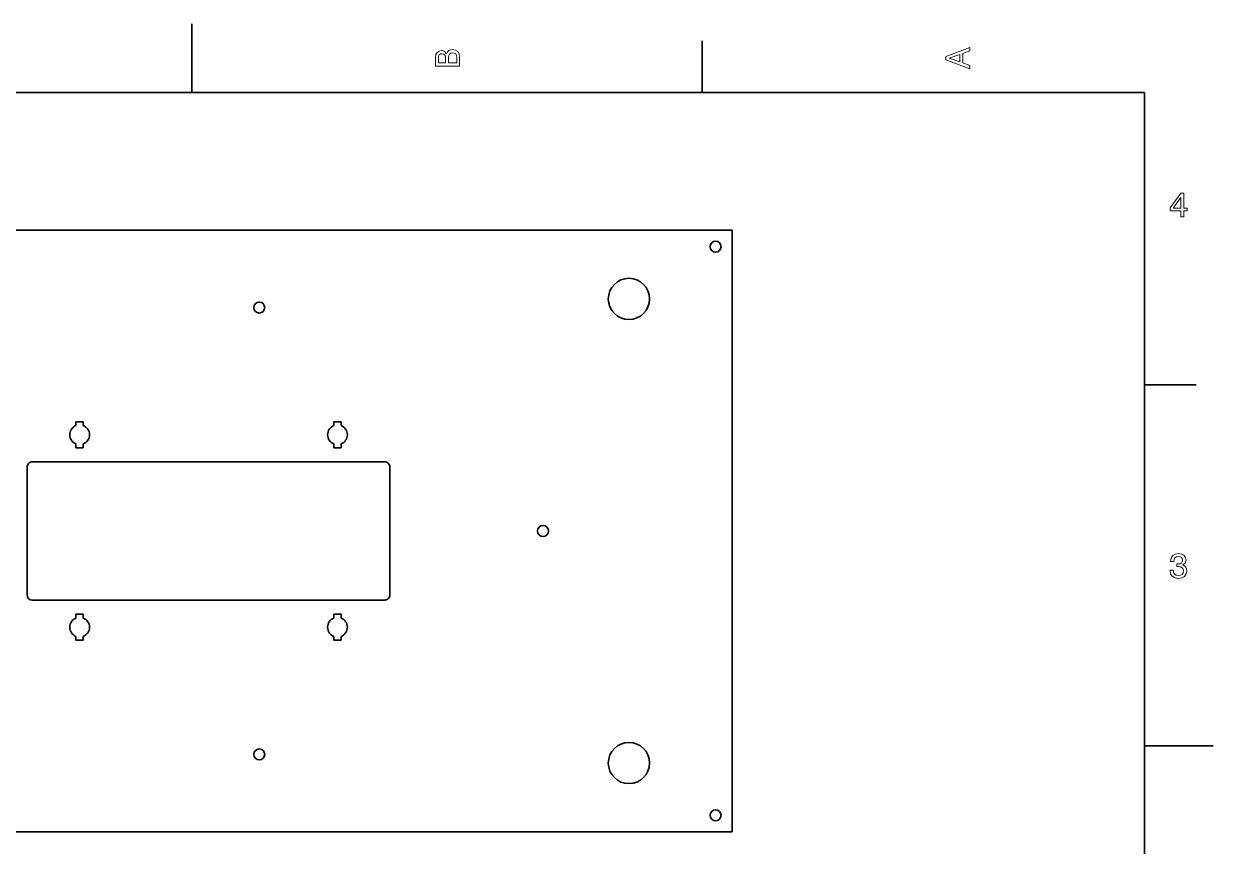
# Model space of a CAD drawing. Extents: x 0 to 297, y 0 to 210.
# Drawn here: x 124.1 to 297, y 90.4 to 210 of the extents above; entities that cross this region are included whole.
import ezdxf

# ---------------------------------------------------------------- set-up
doc = ezdxf.new("R2010")
doc.units = 0

msp = doc.modelspace()

# ---------------------------------------------------------------- linework, layer by layer
at = {"color": 7, "lineweight": 35}
for p, q in [((148.5, 200), (148.5, 210)), ((222.699997, 200), (222.699997, 207.5)), ((287, 200), (10, 200)), ((287, 10), (287, 200)), ((227.047028, 179.977997), (89.547028, 179.977997)), ((227.047028, 92.477997), (227.047028, 179.977997)), ((287, 157.5), (294.5, 157.5)), ((131.647034, 152.127945), (132.697021, 152.127945)), ((131.647034, 151.566193), (131.647034, 152.127945)), ((132.697021, 152.127945), (132.697021, 151.566193)), ((169.147034, 152.127945), (169.147034, 151.566193)), ((170.197021, 152.127945), (169.147034, 152.127945)), ((170.197021, 151.566193), (170.197021, 152.127945)), ((131.647034, 148.889801), (131.647034, 148.328049)), ((132.697021, 148.328049), (132.697021, 148.889801)), ((169.147034, 148.328049), (169.147034, 148.889801)), ((170.197021, 148.889801), (170.197021, 148.328049)), ((131.647034, 148.328049), (132.697021, 148.328049)), ((170.197021, 148.328049), (169.147034, 148.328049)), ((124.547028, 126.927994), (124.547028, 145.528)), ((176.547028, 146.278), (125.297028, 146.278)), ((177.297028, 145.528), (177.297028, 126.927994)), ((125.297028, 126.177994), (176.547028, 126.177994)), ((131.647034, 123.566193), (131.647034, 124.127945)), ((131.647034, 124.127945), (132.697021, 124.127945)), ((132.697021, 124.127945), (132.697021, 123.566193)), ((169.147034, 124.127945), (169.147034, 123.566193)), ((170.197021, 124.127945), (169.147034, 124.127945)), ((170.197021, 123.566193), (170.197021, 124.127945)), ((131.647034, 120.889801), (131.647034, 120.328049)), ((131.647034, 120.328049), (132.697021, 120.328049)), ((132.697021, 120.328049), (132.697021, 120.889801)), ((169.147034, 120.328049), (169.147034, 120.889801)), ((170.197021, 120.328049), (169.147034, 120.328049)), ((170.197021, 120.889801), (170.197021, 120.328049)), ((287, 105), (297, 105)), ((89.547028, 92.477997), (227.047028, 92.477997))]:
    msp.add_line(p, q, dxfattribs=at)
at = {"color": 7, "lineweight": 13}
for points in [[(185.542007, 205.630417), (185.249496, 205.983429), (185.052811, 206.074219), (184.81073, 206.104477), (184.432495, 206.03891), (184.160156, 205.842224), (183.993729, 205.524506), (183.933212, 205.080704), (183.933212, 203.835022), (187.433212, 203.835022), (187.433212, 205.151306), (187.36261, 205.620331), (187.155838, 205.968307), (186.828018, 206.185165), (186.384216, 206.260818), (186.08667, 206.215424), (185.839554, 206.094391), (185.65799, 205.897705)], [(261.633209, 203.466858), (261.633209, 203.930847), (260.604401, 204.298996), (260.604401, 205.695969), (261.633209, 206.064133), (261.633209, 206.538193), (258.128174, 205.257217), (258.128174, 204.742798)], [(185.385666, 204.984879), (185.385666, 204.298996), (184.351807, 204.298996), (184.351807, 205.025223), (184.382065, 205.297562), (184.472839, 205.489197), (184.629181, 205.605194), (184.86116, 205.645538), (185.093155, 205.600143), (185.254532, 205.479111), (185.355408, 205.272339)], [(187.014618, 205.095825), (187.014618, 204.298996), (185.809296, 204.298996), (185.809296, 205.050446), (185.844589, 205.368164), (185.9505, 205.595108), (186.132065, 205.731277), (186.394302, 205.776657), (186.671692, 205.731277), (186.863327, 205.605194), (186.979324, 205.393372)], [(260.17572, 204.460388), (258.632477, 205), (260.17572, 205.539627)], [(292.277374, 181.916794), (292.731262, 181.916794), (292.731262, 182.784225), (293.23056, 182.784225), (293.23056, 183.187683), (292.731262, 183.187683), (292.731262, 185.341141), (292.272339, 185.341141), (290.739197, 183.228027), (290.739197, 182.784225), (292.277374, 182.784225)], [(291.162842, 183.187683), (292.277374, 184.756134), (292.277374, 183.187683)], [(290.729126, 130.51622), (290.729126, 130.480911), (290.809814, 129.996765), (291.046844, 129.633652), (291.420044, 129.401657), (291.914276, 129.315933), (292.438782, 129.401657), (292.832153, 129.623566), (293.08429, 129.976593), (293.175079, 130.430481), (293.134735, 130.728027), (293.023773, 130.970108), (292.842224, 131.156708), (292.600159, 131.292877), (292.927948, 131.565216), (293.043945, 131.998932), (292.968292, 132.392303), (292.751434, 132.68985), (292.398407, 132.87645), (291.914276, 132.942017), (291.460388, 132.861313), (291.112396, 132.63942), (290.885468, 132.286392), (290.809814, 131.817368), (290.809814, 131.782074), (291.258636, 131.782074), (291.299011, 132.104828), (291.430115, 132.336823), (291.641937, 132.478027), (291.939484, 132.528473), (292.201721, 132.488113), (292.393372, 132.382217), (292.509369, 132.210739), (292.554749, 131.97876), (292.509369, 131.731628), (292.388336, 131.565216), (292.176514, 131.46434), (291.889069, 131.434082), (291.692383, 131.439133), (291.692383, 131.04071), (291.939484, 131.050797), (292.257202, 131.005417), (292.494232, 130.884369), (292.635468, 130.687683), (292.685883, 130.430481), (292.630402, 130.13797), (292.484161, 129.921112), (292.252167, 129.784943), (291.944519, 129.739563), (291.626801, 129.789993), (291.394806, 129.941284), (291.248566, 130.183365), (291.193085, 130.51622)]]:
    msp.add_lwpolyline(points, close=True, dxfattribs=at)
at = {"color": 7, "lineweight": 35}
for centre, radius in [((224.647034, 177.578003), 0.8), ((212.047028, 169.977997), 3), ((158.297028, 168.727997), 0.8), ((199.547028, 136.227997), 0.8), ((158.297028, 103.727997), 0.8), ((212.047028, 102.477997), 3), ((224.647034, 94.877998), 0.8)]:
    msp.add_circle(centre, radius, dxfattribs=at)
for centre, radius, start, end in [((132.172028, 150.227997), 1.4375, 111.420965, 248.579035), ((132.172028, 150.227997), 1.4375, 291.42096, 68.57904), ((169.672028, 150.227997), 1.4375, 111.420965, 248.579035), ((169.672028, 150.227997), 1.4375, 291.42096, 68.57904), ((125.297028, 145.528), 0.75, 90.000003, 180.000005), ((176.547028, 145.528), 0.75, 0, 90.000003), ((125.297028, 126.927994), 0.75, 180.000005, 269.999997), ((176.547028, 126.927994), 0.75, 269.999997, 360), ((132.172028, 122.227997), 1.4375, 111.420965, 248.579035), ((132.172028, 122.227997), 1.4375, 291.42096, 68.57904), ((169.672028, 122.227997), 1.4375, 111.420965, 248.579035), ((169.672028, 122.227997), 1.4375, 291.42096, 68.57904)]:
    msp.add_arc(centre, radius, start, end, dxfattribs=at)

doc.saveas('drawing.dxf')
